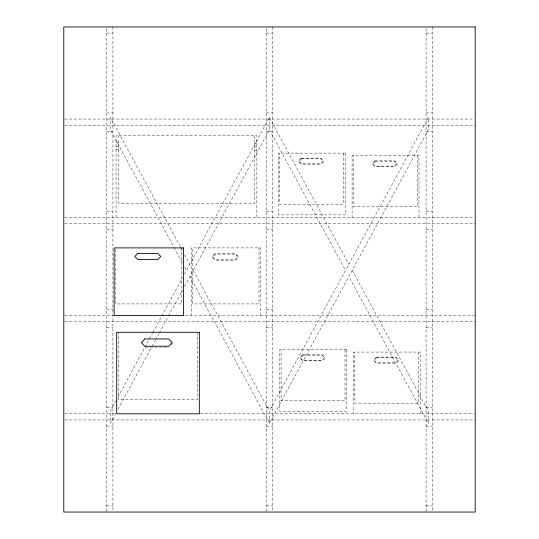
<?xml version="1.0" encoding="UTF-8"?>
<svg xmlns="http://www.w3.org/2000/svg" width="539" height="539" viewBox="0 0 539 539"><rect width="100%" height="100%" fill="white"/><g stroke="black" fill="none" stroke-linecap="round" stroke-linejoin="round"><path stroke-width="0.4" stroke-dasharray="2.69 2.02" d="M116.006 400.618L110.401 410.967L110.401 423.277L116.006 412.928M118.007 396.92L152.443 333.345M152.847 332.603L182.478 277.902M184.479 274.203L269.379 117.489L348.868 264.225M118.007 409.229L151.648 347.136M152.045 346.395L155.252 340.486M155.65 339.745L158.85 333.83M159.254 333.089L168.06 316.831M168.464 316.09L182.478 290.218M184.479 286.519L269.379 129.805L269.379 117.489M269.379 423.277L269.379 410.967L428.357 117.489L428.357 129.805L269.379 423.277L189.89 276.541M171.638 344.65L172.776 343.431M106.776 33.088L112.914 33.088M266.428 33.088L272.572 33.088M426.086 33.088L432.224 33.088M106.776 112.914L112.914 112.914M266.428 112.914L272.572 112.914M426.086 112.914L432.224 112.914M64.633 119.058L474.367 119.058M64.633 125.196L475.209 125.196M106.776 131.341L112.914 131.341M266.428 131.341L272.572 131.341M426.086 131.341L432.224 131.341M116.047 142.444L118.695 142.444M254.529 143.286L256.86 143.286M116.047 146.096L118.695 146.096M254.529 146.938L256.86 146.938M116.047 149.748L118.695 149.748M254.529 150.59L256.86 150.59M106.776 211.167L112.914 211.167M266.428 211.167L272.572 211.167M426.086 211.167L432.224 211.167M64.633 217.305L474.367 217.305M64.633 223.449L475.209 223.449M106.776 229.587L112.914 229.587M266.428 229.587L272.572 229.587M426.086 229.587L432.224 229.587M106.776 309.413L112.914 309.413M266.428 309.413L272.572 309.413M426.086 309.413L432.224 309.413M64.633 315.551L113.433 315.551M184.944 315.551L474.367 315.551M64.633 321.695L475.209 321.695M106.776 327.833L112.914 327.833M266.428 327.833L272.572 327.833M426.086 327.833L432.224 327.833M145.328 347.082L169.361 347.082M106.776 407.659L112.914 407.659M266.428 407.659L272.572 407.659M426.086 407.659L432.224 407.659M64.633 413.804L115.959 413.804M200.09 413.804L474.367 413.804M64.633 419.942L475.209 419.942M106.776 426.086L112.914 426.086M266.428 426.086L272.572 426.086M426.086 426.086L432.224 426.086M106.776 505.912L112.914 505.912M266.428 505.912L272.572 505.912M426.086 505.912L432.224 505.912M352.203 270.383L428.357 410.967L428.357 423.277L348.868 276.541M269.379 129.805L345.533 270.383M180.302 246.532L110.401 117.489L110.401 129.805L173.726 246.707M180.7 247.266L182.701 250.952M184.695 254.637L189.89 264.225M193.225 270.383L269.379 410.967M174.124 247.448L182.546 262.985M184.547 266.684L186.555 270.383M432.224 26.95L432.224 512.05M426.086 28.486L426.086 512.05M420.38 413.804L420.38 352.068L353.496 352.068L353.496 413.804M418.978 217.305L418.978 155.569L352.095 155.569L352.095 217.305M418.668 352.068L418.668 403.185L354.77 403.185L354.77 352.068M417.26 155.569L417.26 206.686L353.368 206.686L353.368 155.569M344.994 349.622L344.994 400.74L281.095 400.74L281.095 349.622M343.592 153.123L343.592 204.241L279.694 204.241L279.694 153.123M272.572 26.95L272.572 512.05M266.428 28.486L266.428 512.05M260.788 315.551L260.788 247.893L191.385 247.893L191.385 315.551M259.01 247.893L259.01 303.915L192.706 303.915L192.706 247.893M256.86 217.305L256.86 135.788L116.047 135.788L116.047 217.305M254.529 135.788L254.529 203.284L118.695 203.284L118.695 135.788M197.213 332.28L197.213 399.783L118.284 399.783L118.284 333.115M181.758 247.893L181.758 303.915L115.461 303.915L115.461 248.728M112.914 26.95L112.914 512.05M106.776 28.486L106.776 512.05M214.946 253.418L212.076 256.449L214.946 259.481L235.132 259.481L238.002 256.449L235.132 253.418L214.946 253.418M215.425 254.118L212.555 257.15L215.425 260.182L235.61 260.182L238.481 257.15L235.61 254.118L215.425 254.118M301.126 158.163L298.363 160.932L301.126 163.694L320.584 163.694L323.346 160.932L320.584 158.163L301.126 158.163M301.584 158.803L298.822 161.572L301.584 164.334L321.042 164.334L323.804 161.572L321.042 158.803L301.584 158.803M374.8 160.609L372.031 163.378L374.8 166.14L394.258 166.14L397.021 163.378L394.258 160.609L374.8 160.609M375.259 161.249L372.496 164.018L375.259 166.78L394.716 166.78L397.479 164.018L394.716 161.249L375.259 161.249M302.534 354.662L299.765 357.424L302.534 360.193L321.985 360.193L324.754 357.424L321.985 354.662L302.534 354.662M302.992 355.302L300.223 358.064L302.992 360.834L322.443 360.834L325.212 358.064L322.443 355.302L302.992 355.302M376.202 357.108L373.439 359.877L376.202 362.639L395.66 362.639L398.422 359.877L395.66 357.108L376.202 357.108M376.66 357.748L373.898 360.51L376.66 363.279L396.118 363.279L398.88 360.51L396.118 357.748L376.66 357.748M345.304 153.123L278.42 153.123L278.42 214.859L345.304 214.859L345.304 153.123M346.705 349.622L279.822 349.622L279.822 411.358L346.705 411.358L346.705 349.622"/><path stroke-width="0.81" d="M144.762 338.937L141.346 342.588L144.762 346.24L168.795 346.24L172.21 342.588L168.795 338.937L144.762 338.937M137.694 253.418L134.831 256.449L137.694 259.481L157.887 259.481L160.757 256.449L157.887 253.418L137.694 253.418M475.209 26.95L63.791 26.95L63.791 512.05L475.209 512.05L475.209 26.95M183.536 247.893L114.133 247.893L114.133 315.551L183.536 315.551L183.536 247.893M199.329 332.28L116.707 332.28L116.707 413.804L199.329 413.804L199.329 332.28"/></g></svg>
